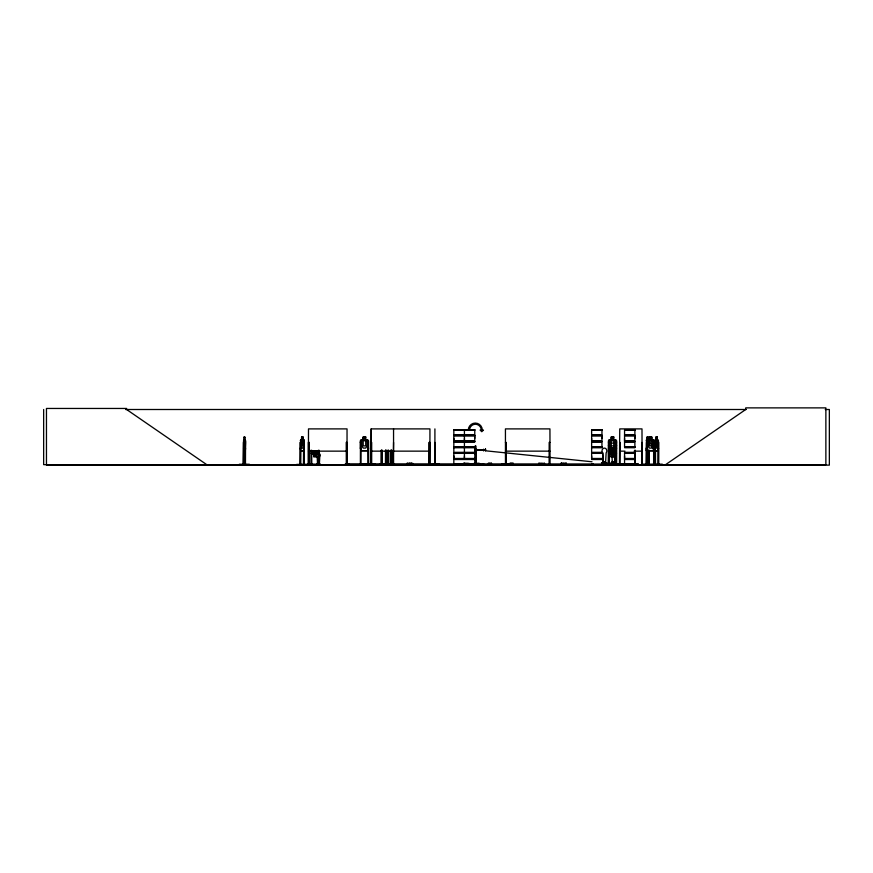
<?xml version="1.0" encoding="UTF-8"?>
<svg xmlns="http://www.w3.org/2000/svg" width="873" height="873" viewBox="0 0 873 873"><rect width="100%" height="100%" fill="white"/><g stroke="black" fill="none" stroke-linecap="round" stroke-linejoin="round"><path stroke-width="1.31" d="M464.141 458.478L453.829 458.478L453.84 455.924M464.141 440.974L453.829 440.974L453.84 438.421M474.759 458.478L464.425 458.478L464.436 455.924M464.425 440.974L464.425 435.867L474.759 435.867L474.748 440.974L464.425 440.974L464.436 438.421M474.748 438.421L474.748 435.867M601.944 458.478L591.632 458.478L591.643 455.924M591.632 440.974L591.632 435.867L601.944 435.867L601.955 440.974L591.632 440.974L591.643 438.421M601.955 438.421L601.955 435.867M634.889 458.478L624.555 458.478L624.566 455.924M624.555 440.974L624.555 435.867L634.889 435.867L634.878 440.974L624.555 440.974L624.566 438.421M634.878 438.421L634.878 435.867M375.39 464.24L361.149 464.076M439.228 464.24L428.119 464.6M501.408 464.24L509.756 464.207M624.064 464.643L607.553 464.24M475.141 445.972C475.73 445.186 475.218 447.413 475.141 446.616M475.927 446.038L475.927 464.654L475.894 450.752M475.119 453.447L475.949 453.447L475.349 453.273L475.37 446.79L475.316 464.207M483.598 449.781L483.707 450.315L476.702 450.25M475.927 454.113L475.119 454.025M471.213 464.643L479.997 464.24L464.414 464.436M479.55 464.643L479.255 463.268M476.713 449.846L483.653 449.824M605.556 463.585L606.135 452.869A2.783 2.412 -90 0 0 606.135 448.929A2.783 2.412 -90 0 0 602.719 448.929A2.783 2.412 -90 0 0 602.719 452.869L603.221 463.585L605.633 463.585M615.258 452.869L614.756 463.585L615.334 452.869M319.398 463.814L319.78 456.666A1.855 1.855 0 0 0 319.398 453.753L319.125 451.09M243.818 450.806L243.632 448.078L243.72 450.806L245.324 450.806L245.542 440.734L244.811 439.774M245.324 450.806L245.52 448.078M603.603 462.384C604.432 461.806 602.927 461.73 604.487 462.21M612.53 462.133C613.894 462.035 612.562 461.741 613.337 462.374M613.359 462.374L612.802 462.221M613.555 461.915L612.65 462.341M239.289 464.24L249.383 464.24M604.487 461.872L603.243 462.068L604.214 462.297M604.378 462.341L603.516 462.024L604.312 461.719M612.584 462.09L613.446 461.795M612.868 462.068L613.413 462.297M642.244 464.643L662.585 464.643M642.375 464.545L662.432 464.6M245.204 445.885L244.877 448.078L244.276 448.078L244.254 437.035M658.013 450.806L658.493 448.089L658.089 450.806L655.219 450.806L654.859 440.745L656.125 439.774M647.842 440.778L648.028 439.774M303.793 450.806L304.251 440.734L303.76 439.861L300.694 439.861M658.569 464.643L658.504 463.847M658.733 464.589L658.722 442.415L658.133 442.415L658.089 464.654M310.493 464.611L296.362 464.6L310.417 464.654L311.781 463.847M303.477 464.643L303.586 447.642M303.673 464.589L303.837 442.415M371.014 464.643L371.069 428.894M619.459 464.643L619.754 428.894L641.993 428.894L642.091 464.589M244.254 439.774L243.523 440.745L243.622 464.654M243.818 439.774L243.611 440.745M603.93 461.893L603.341 462.21M626.705 464.196L638.436 464.24L591.621 464.436M604.007 462.035L603.745 462.341M646.227 464.654L646.533 439.774M387.972 464.6L387.95 450.261M653.43 450.719L654.27 448.078M654.39 448.089L653.473 450.806L646.424 450.806L647.079 440.778M616.567 448.089L615.629 450.806L609.321 450.806L608.481 448.089M368.471 448.078L367.566 450.719L361.269 450.719L360.44 448.078L360.44 440.789L361.226 439.774L363.092 439.774L363.092 437.035L365.831 437.035L365.732 439.861L367.107 440.778L367.107 445.885L365.732 448.078L363.179 448.078L361.815 445.885L361.815 440.778L363.179 439.861L363.179 437.122L365.732 437.122M368.57 448.089L367.631 450.806L361.204 450.806L360.353 448.089M379.373 464.589L394.585 464.589M624.872 464.447L625.635 464.643M655.317 439.774L654.903 464.589M505.303 464.589L505.467 463.847M300.759 439.774L300.388 464.654M300.781 439.861L300.257 440.745M647.079 448.078L647.046 437.035L648.006 437.035L648.333 440.778M313.985 450.981C310.766 454.135 315.186 453.731 315.142 450.664C315.131 453.709 319.376 454.135 316.233 450.992M611.155 456.906L613.861 456.906L613.774 454.08L615.116 453.163L615.116 448.056L613.774 445.863L613.774 440.778L611.264 440.778L611.264 445.885L609.921 448.056L609.921 453.163L611.264 454.08L611.242 456.819M613.795 437.122L611.264 437.122L611.286 439.861L609.921 440.778L609.921 445.885L611.264 448.078L611.264 453.163L613.774 453.163L613.774 448.056L615.116 445.885L615.116 440.778L613.774 439.861L613.861 437.035L611.176 437.035L611.187 439.774L609.343 439.774L608.481 440.745L608.372 464.654M657.271 437.122L656.081 437.122L655.492 440.778L656.081 448.078L657.183 448.078L657.784 445.885L657.227 437.035M646.762 440.745L647.613 439.774M646.784 464.654L646.773 440.745L647.646 439.861M601.606 464.643L602.315 464.643M602.217 464.622L602.545 464.458M604.989 464.632L605.72 464.611L605.436 462.843M612.431 462.843L611.013 462.843L610.718 464.622L611.973 464.632M612.802 464.643L612.999 464M612.999 464.294L614.21 464.611M613.73 464.643L614.625 464.294L614.636 462.843M616.251 464.611L616.589 464.458M622.198 464L621.936 464.643L623.169 464.632M625.548 464.622L625.821 464L617.015 464.294M609.398 439.861L608.579 440.789L608.525 464.654M616.556 453.196L615.683 454.167L609.419 454.167L608.47 453.207M318.296 454.08L319.114 453.152M319.638 464.218C320.577 462.472 318.536 465.418 319.736 464.611M619.634 464.6L620.125 463.847M649.381 439.861L648.115 440.778L648.115 445.885L649.381 448.078L651.738 448.078L653.004 445.885L653.004 440.778L651.738 439.861L651.738 437.122L649.381 437.122L649.414 439.861L649.337 437.035L651.858 437.035L651.771 439.861M665.597 464.654L745.738 409.502L745.738 407.877L825.869 407.877L825.869 464.654L43.65 464.654L43.65 409.502M622.94 464.458L622.198 464.294M379.428 464.196L394.574 464.24L379.439 464.654M319.289 464.523L320.075 464.632M505.467 464.654L505.434 428.894L549.935 428.894L550.055 464.545M125.581 409.502L746.153 409.502M825.258 409.502L829.35 409.502L829.35 465.123L46.465 465.123L46.465 408.455L126.607 408.455L126.607 409.502L206.737 464.654M453.818 429.702L464.163 429.702M464.414 429.702L474.77 429.702M591.621 429.702L601.966 429.702M624.555 429.702L634.9 429.702M464.163 429.898L453.818 429.898L453.84 434.841L464.141 434.841M474.77 429.887L464.414 429.887L464.436 434.841L474.759 434.841L474.759 429.909M453.84 430.214L464.13 430.214M464.436 430.214L474.748 430.214M591.643 430.214L601.934 430.214M624.566 430.214L634.878 430.214M453.753 435.191L474.825 435.191M591.556 435.191L602.021 435.191M624.49 435.191L634.966 435.191M453.753 435.507L474.825 435.507M591.556 435.507L602.021 435.507M624.49 435.507L634.966 435.507M464.141 435.867L453.829 435.867L453.829 440.974M301.665 437.035L301.043 445.885L301.709 448.078L302.953 448.078L303.618 445.885L302.996 437.035L301.589 437.035L301.632 439.861M656.038 437.035L657.314 437.035L657.271 439.861M244.189 437.122L244.877 437.122M301.632 437.122L302.953 437.122M647.079 437.122L647.984 437.122M244.778 437.58L244.778 438.497M647.22 437.58L647.22 438.497M656.278 437.58L656.987 437.58L656.987 438.497L656.278 438.497M300.683 439.774L301.665 439.774M302.92 439.774L303.859 439.774M365.831 439.774L367.598 439.774L368.57 440.734L368.679 464.6M613.861 439.774L615.618 439.774L616.567 440.734L616.534 464.654M647.133 439.774L646.26 440.745M647.57 439.774L649.337 439.774M651.825 439.774L653.495 439.774L654.39 440.734L654.499 464.654M657.227 439.774L658.46 440.778L658.351 464.654M243.742 439.861L245.313 439.861M367.566 439.861L361.269 439.861L360.44 440.789L360.396 464.654M609.387 439.861L615.585 439.861L616.48 440.778L616.436 464.643L615.694 464.654L615.738 442.415L616.534 442.415M646.457 439.861L653.462 439.861M655.252 439.861L658.067 439.861M245.542 440.734L245.455 464.654M646.773 440.745L646.806 448.089M453.753 441.334L474.825 441.334M591.556 441.334L602.021 441.334M624.49 441.334L634.966 441.334M453.753 441.651L474.825 441.651M591.556 441.651L602.021 441.651M624.49 441.651L634.966 441.651M464.141 442.011L453.829 442.011L453.829 446.932L464.152 446.943M474.759 442.011L464.425 442.011L464.425 446.932L474.748 446.801M245.433 442.415L244.953 464.654M303.586 442.415L304.208 442.415M347.039 442.415L346.232 442.415L346.308 464.654M360.309 442.415L361.062 442.415L360.975 464.654M368.471 442.415L367.719 442.415L367.806 464.654M371.069 442.415L371.68 442.415L371.68 464.654L371.723 463.847M393.559 442.415L393.177 464.654L393.134 463.847M429.942 442.415L429.145 442.415L429.069 464.654M434.907 442.415L435.191 464.654M505.434 442.415L506.187 442.415L506.1 464.654L506.013 463.967M549.935 442.415L549.182 442.415L549.095 464.654M608.459 442.415L609.245 442.415L609.332 464.654M620.125 442.415L620.037 464.654M641.993 442.415L641.622 464.654M646.751 442.415L647.559 442.415M654.423 442.415L653.615 442.415L653.648 464.654M654.914 442.415L655.503 442.415M609.387 443.124L615.727 443.124L616.556 445.852M611.264 445.863L613.774 445.885M453.84 446.801L464.13 446.801M591.643 446.801L601.934 446.801L601.955 442.011L591.632 442.011L591.632 446.932L601.955 446.943M624.566 446.801L634.878 446.801L634.889 442.011L624.555 442.011L624.555 446.932L634.9 446.932M464.414 446.943L474.77 446.943M453.818 447.151L464.152 447.151M464.414 447.205L474.77 447.151M591.621 447.205L601.955 447.205M624.555 447.205L634.9 447.151M464.152 447.38L453.818 447.391L453.84 452.334L464.141 452.334M474.77 447.391L464.414 447.391L464.436 452.334L474.759 452.334M601.955 447.413L591.621 447.38L591.643 452.334L601.944 452.334M624.555 447.38L634.9 447.38M453.84 447.707L464.13 447.707M464.436 447.707L474.748 447.707M591.643 447.707L601.934 447.707M624.566 447.707L634.878 447.707M300.257 448.089L300.749 450.806M304.328 448.089L303.76 450.719L300.694 450.719M611.264 448.056L613.774 448.078M646.26 448.089L646.522 450.806M475.13 450.523L476.101 450.523M243.742 450.719L245.313 450.719M609.387 450.719L615.585 450.719M646.457 450.719L653.462 450.719M655.252 450.719L658.067 450.719M300.661 450.806L303.869 450.806M475.13 450.752L476.101 450.752M308.496 451.145L347.039 451.145M371.309 451.145L429.942 451.145M505.434 451.145L549.935 451.145M619.754 451.145L624.981 451.145M634.147 451.145L641.993 451.145M624.555 452.334L634.889 452.334M453.753 452.694L474.825 452.694M591.556 452.694L602.021 452.694M624.49 452.694L634.966 452.694M602.719 452.869L603.134 463.585M453.753 453.011L474.825 453.011M591.556 453.011L602.021 453.011M624.49 453.011L634.966 453.011M464.141 453.36L453.829 453.36L453.829 458.478M474.759 453.36L464.425 453.36L464.425 458.478M601.944 453.36L591.632 453.36L591.632 458.478M634.889 453.36L624.555 453.36L624.555 458.478M453.753 458.827L474.825 458.827M591.556 458.827L602.021 458.827M624.49 458.827L634.966 458.827M453.753 459.143L474.825 459.143M591.556 459.143L602.021 459.143M624.49 459.143L634.966 459.143M464.141 459.504L453.829 459.504L453.829 464.436L464.163 464.436M464.425 459.504L474.759 459.504M591.632 459.504L601.944 459.504M634.889 459.504L624.555 459.504L624.555 464.436M603.068 461.566L604.269 461.566L604.171 464M612.366 461.566L612.366 464L612.268 461.566L613.479 461.566L613.479 464L613.381 461.566M601.813 462.843L603.221 462.843L603.221 464M615.771 462.843L614.352 462.843L614.352 464M412.711 463.268L412.383 464.654M465.811 463.268L468.037 463.268M468.921 463.268L468.495 464.654M475.872 463.268L474.148 463.268L474.148 464.654M476.472 463.268L478.699 463.268M488.247 463.268L490.539 463.268M491.499 463.268L490.964 464.654M509.876 463.268L512.178 463.268M513.128 463.268L512.593 464.654M541.271 463.268L543.486 463.268M563.161 463.268L565.453 463.268M612.333 463.585L611.962 455.542M609.267 463.77L611.122 463.77M618.466 463.77L620.321 463.77M243.174 463.847L243.763 463.847M299.908 463.847L300.672 463.847M303.52 463.847L304.273 463.847M308.278 463.847L309.228 463.847M318.263 463.847L319.169 464.24M606.288 464L602.086 464L602.086 462.843M616.622 463.847L607.815 464.294M635.206 463.847L634.398 463.847L634.398 464.654M642.026 463.847L641.579 464.654M646.184 463.847L647.635 463.847L647.635 464.654M648.552 463.847L649.196 463.847M654.499 463.847L653.528 463.847L653.528 464.654M654.848 463.847L655.568 463.847M658.067 463.847L658.788 463.847M311.781 464.076L319.343 464.24M345.021 464.207L349.156 464.229M310.362 464.24L296.394 464.545M317.074 464.218L319.856 464.218M453.84 464.294L464.141 464.294M464.436 464.294L479.997 464.24M591.643 464.294L638.436 464.24M642.375 464.24L662.411 464.24M319.889 464.523L317.074 464.414L317.074 463.443L317.292 464.218M485.464 450.784L485.508 449.006L485.464 450.784L592.014 461.773M601.453 462.745L604.149 463.028M606.844 463.301L610.893 463.727M615.891 464.589L615.792 442.415M611.744 464.458L611.002 464.294M390.678 464.589L390.657 450.446M391.028 464.643L391.039 450.261M310.995 453.207L311.967 454.167L318.339 454.167L319.212 453.196L319.212 450.741M303.782 439.774L304.208 464.654L304.251 463.847M648.912 439.774L653.702 450.13M648.574 439.774L648.857 440.778M615.64 443.222L616.458 445.863M646.762 448.089L647.58 450.806M300.694 464.611L300.596 442.415L299.974 442.415L299.985 464.654M654.979 448.078L655.307 450.806M317.543 463.814L317.161 456.666A1.855 1.855 0 0 1 317.543 453.753M483.664 449.988C483.675 446.965 483.587 453.534 483.707 449.781M656.125 437.035L656.081 439.861M655.503 450.261L655.536 464.654M655.241 442.415L655.285 464.654M655.176 442.415L655.143 464.654M654.27 440.778L654.314 464.654M653.822 463.847L653.833 464.654M649.13 450.261L649.163 464.654M648.617 450.261L648.584 464.654M647.919 437.035L647.897 439.861M647.45 442.415L647.526 464.654M647.33 463.847L647.351 464.654M646.958 463.847L646.969 464.654M646.62 463.847L646.511 464.654M646.478 442.415L646.413 464.654M635.14 450.261L635.118 464.654M634.911 450.261L634.966 464.654M634.802 463.847L634.769 464.654M634.627 464.076L634.627 464.654M630.699 464.076L630.699 464.654M630.666 463.847L630.633 464.654M630.415 463.847L630.47 464.654M630.186 463.847L630.273 464.654M619.786 463.847L619.797 464.654M613.752 454.08L613.752 456.819M611.286 462.843L611.286 464M611.155 454.167L611.176 456.906M609.19 442.415L609.179 464.654M606.571 464.294L606.571 462.843L605.153 462.843L605.153 464M603.167 461.566L603.068 464M593.389 464.654L593.389 463.967L346.155 463.847L346.155 464.654M591.763 463.967L591.763 464.654M566.381 464.654L566.381 463.268L565.857 464.654M566.282 463.268L566.282 464.654M565.966 463.268L565.966 464.654M565.147 463.268L565.147 464.654M563.652 463.268L563.652 464.654M562.572 464.654L562.572 463.268L560.848 463.268L560.848 464.654M561.95 463.268L561.95 464.654M561.579 463.268L561.579 464.654M561.492 463.268L561.492 464.654M549.848 463.847L549.848 464.654M549.27 463.847L549.27 464.654M544.479 464.654L544.479 463.268L543.944 464.654M544.37 463.268L544.37 464.654M540.834 464.654L540.834 463.268L538.663 463.268L538.739 464.654M539.11 463.268L539.11 464.654M513.018 463.268L513.128 464.654M512.702 463.268L512.702 464.654M511.545 463.268L511.545 464.654M510.476 463.268L510.476 464.654M506.275 463.847L506.275 464.654M505.762 464.654L505.729 442.415L505.718 464.654M504.398 463.967L504.398 464.654M491.39 463.268L491.499 464.654M491.073 463.268L491.073 464.654M489.917 463.268L489.917 464.654M488.847 463.268L488.847 464.654M483.762 463.967L483.762 464.654M482.147 463.967L482.147 464.654M476.101 464.654L476.091 449.595L475.152 449.595L475.141 464.654M465.211 464.654L465.211 463.268L463.487 463.268L463.487 464.654M464.589 463.268L464.589 464.654M464.13 463.268L464.218 464.654M463.137 463.967L463.137 464.654M461.511 463.967L461.511 464.654M436.947 463.967L436.947 464.654M434.907 428.894L434.907 464.654M429.887 464.654L429.942 428.894L371.309 428.894L371.243 464.654L371.363 442.415M429.811 442.415L429.712 464.654L429.691 463.847M429.374 463.847L429.396 464.654M429.276 442.415L429.2 464.654M411.914 464.654L411.914 463.268L409.481 463.268L409.481 464.654M411.499 463.268L411.499 464.654M411.041 463.268L411.063 464.654M409.852 463.268L409.852 464.654M409.175 464.654L409.175 463.268L407.004 463.268L407.069 464.654M407.44 463.268L407.44 464.654M393.548 428.894L393.581 464.654L393.516 463.847M391.791 450.261L391.791 464.654M391.606 450.261L391.606 464.654M391.475 463.847L391.399 464.654M391.235 450.261L391.268 464.654M390.526 450.446L390.558 464.654M388.834 463.847L388.834 464.654M388.627 450.261L388.714 464.654M388.518 463.847L388.583 464.654M388.081 450.261L388.081 464.654M386.248 450.261L386.313 464.654M386.052 450.261L386.117 464.654M385.964 463.847L385.931 464.654M385.811 463.847L385.779 464.654M385.68 450.261L385.615 464.654M385.495 450.261L385.495 464.654M382.101 450.261L382.178 464.654M381.97 450.261L382.047 464.654M381.85 463.847L381.85 464.654M381.523 463.847L381.534 464.654M381.425 450.261L381.425 464.654M381.294 450.261L381.217 464.654M368.384 463.847L368.384 464.654M367.631 463.847L367.631 464.654M361.149 463.847L361.149 464.654M360.222 463.847L360.222 464.654M348.654 463.967L348.654 464.654M347.028 464.654L347.039 428.894L308.496 428.894L308.42 464.654L308.355 442.415L309.151 442.415L309.228 464.654M346.887 442.415L346.788 464.654M346.494 463.847L346.472 464.654M319.103 450.261L319.114 464.654M318.896 464.218L318.896 462.592L318.045 462.592L318.045 464.218M318.449 463.847L318.438 464.654M318.361 450.261L318.263 464.654M317.75 450.61L317.75 453.163L316.375 454.08L316.386 456.819M316.473 454.167L316.473 456.906L313.734 456.906L313.833 454.08L312.458 453.163L312.458 450.61M316.375 450.61L316.375 453.163L313.822 453.163L313.822 450.61M311.694 450.261L311.781 464.654M311.617 463.847L311.617 464.654M310.941 450.261L310.941 464.654M309.009 442.415L309.086 464.654M308.889 463.847L308.911 464.654M308.595 463.847L308.616 464.654M303.946 447.642L303.99 464.654M302.92 437.035L302.876 439.861M300.192 463.847L300.192 464.654M245.499 464.654L245.499 463.847L244.909 464.654M245.237 464.654L244.811 437.035L244.167 437.035L244.189 439.861M243.709 464.654L243.687 442.415L243.229 464.654M243.414 442.415L243.425 464.654M615.967 450.173A2.783 2.412 -90 0 1 615.967 451.614M615.88 450.173A2.783 2.412 -90 0 1 615.88 451.614M468.299 430.094A7.006 7.006 -90 0 1 475.305 423.078A7.006 7.006 -90 0 1 482.3 430.094L483.456 430.094L481.787 431.709L480.095 430.094L481.263 430.094A5.849 5.849 -90 0 0 475.414 424.234A5.849 5.849 -90 0 0 469.576 430.094M610.162 446.78L611.951 450.031C608.274 453.207 611.646 454.822 612.53 450.664C613.446 454.822 616.622 453.185 613.053 450.042C616.818 446.147 613.501 445.295 612.486 449.442L611.002 446.801L610.162 446.78M609.409 443.124L608.47 445.852L609.474 443.222M474.89 464.545L474.879 463.268L474.792 464.654M317.074 464.414L317.837 464.632L317.074 464.414M601.966 429.909L591.621 429.909L591.643 434.841L601.944 434.841L601.966 429.909M634.9 429.898L624.555 429.909L624.566 434.841L634.889 434.841L634.889 429.909M302.735 437.58L301.927 437.58L301.927 438.497L302.735 438.497L302.735 437.58M365.285 437.58L363.637 437.58L363.637 438.497L365.285 438.497L365.285 437.58M613.326 437.58L611.711 437.58L611.711 438.497L613.326 438.497L613.326 437.58M651.323 437.58L649.807 437.58L649.807 438.497L651.323 438.497L651.323 437.58M244.877 440.778L244.276 440.778L244.276 445.885L244.877 445.885L244.877 440.778M302.953 440.778L301.709 440.778L301.709 445.885L302.953 445.885L302.953 440.778M365.732 440.778L363.179 440.778L363.179 445.885L365.732 445.885L365.732 440.778M651.738 440.778L649.381 440.778L649.381 445.885L651.738 445.885L651.738 440.778M657.183 440.778L656.081 440.778L656.081 445.885L657.183 445.885L657.183 440.778M476.713 449.409L474.639 449.409L474.65 450.686L476.713 450.686L476.713 449.409M315.928 455.444L314.28 455.444L314.28 456.361L315.928 456.361L315.928 455.444M613.326 455.444L611.711 455.444L611.711 456.361L613.326 456.361L613.326 455.444M648.77 440.778L648.486 439.774L648.759 440.734M648.879 464.654L648.89 450.261L648.857 464.654M629.957 464.654L629.979 463.847L629.946 464.654"/></g></svg>
